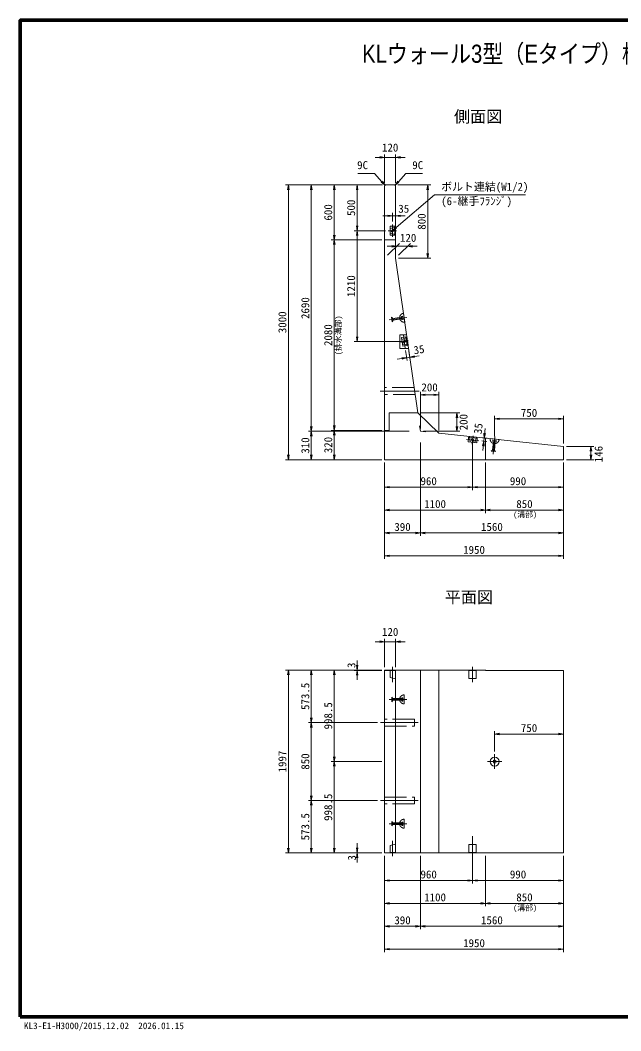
# Model space of a CAD drawing. Units: millimetres at full size, sheet at 1:40. Extents: x 108088 to 123888, y 10657 to 21690.
# Drawn here: x 108088 to 114638, y 10657 to 21690 of the extents above; entities that cross this region are included whole.
import ezdxf
from ezdxf.enums import TextEntityAlignment as Align

# ---------------------------------------------------------------- set-up
doc = ezdxf.new("R2010")
doc.units = ezdxf.units.MM
doc.header["$LTSCALE"] = 40
doc.linetypes.add('CHAIN', pattern=[18.5, 12, -1.5, 3.5, -1.5])
doc.linetypes.add('DASHED', pattern=[7.5, 6, -1.5])
for name, color, linetype, lineweight in [('01図枠', 1, 'Continuous', 70), ('中心', 6, 'CHAIN', 9), ('外形線', 7, 'Continuous', 13), ('寸法', 2, 'Continuous', 9), ('細線', 4, 'Continuous', 9), ('連結部', 4, 'Continuous', 13)]:
    doc.layers.add(name, color=color, linetype=linetype, lineweight=lineweight)
doc.layers.add('文字', color=7, linetype='Continuous')
doc.styles.add('ＭＳ ゴシック', font='')
doc.styles.add('ＭＳ Ｐゴシック', font='')
doc.styles.get('ＭＳ ゴシック').set_extended_font_data('MS Gothic')
doc.styles.get('ＭＳ Ｐゴシック').set_extended_font_data('MS PGothic')

# ---------------------------------------------------------------- blocks, each defined once
blk = doc.blocks.new('open_arrow')
at = {"color": 0, "linetype": 'Continuous', "lineweight": -2}
blk.add_lwpolyline([(7.5, 1.25), (0, 0), (7.5, -1.25)], dxfattribs=at)

msp = doc.modelspace()

# ---------------------------------------------------------------- linework, layer by layer
at = {"layer": '01図枠'}
msp.add_lwpolyline([(108087.54, 10809.99), (123887.54, 10809.99), (123887.54, 21689.99), (108087.54, 21689.99)], close=True, dxfattribs=at)
at = {"layer": '中心'}
for p, q in [((112147.61, 19323.25), (112147.61, 19460.25)), ((112102.61, 19391.75), (112192.61, 19391.75)), ((112305.16, 18445.99), (112112.12, 18418.41)), ((112286.94, 18113.94), (112267.56, 18249.56)), ((112232.7, 18175.39), (112321.8, 18188.11)), ((112440.26, 17641.75), (112012.61, 17641.75)), ((113090.73, 17099.38), (112954.48, 17113.73)), ((113017.89, 17061.8), (113027.32, 17151.31)), ((113265.75, 17146.32), (113245.33, 16952.39)), ((112147.61, 14463.76), (112147.61, 14628.76)), ((113022.61, 14463.76), (113022.61, 14628.76)), ((112305.46, 14274.76), (112110.46, 14274.76)), ((112017.61, 14021.26), (112427.61, 14021.26)), ((113341.61, 13596.26), (113183.61, 13596.26)), ((113262.61, 13675.26), (113262.61, 13517.26)), ((112017.61, 13171.26), (112427.61, 13171.26)), ((112305.46, 12917.76), (112110.46, 12917.76)), ((112147.61, 12728.76), (112147.61, 12563.76)), ((113022.61, 12728.76), (113022.61, 12563.76))]:
    msp.add_line(p, q, dxfattribs=at)
at = {"layer": '外形線'}
for p, q in [((112071.61, 19891.75), (112062.61, 19882.75)), ((112062.61, 19882.75), (112062.61, 16891.75)), ((112173.61, 19891.75), (112182.61, 19882.75)), ((112182.61, 19882.75), (112182.61, 19091.75)), ((112182.61, 19091.75), (112424.03, 17401.75)), ((112424.03, 17401.75), (112652.61, 17180.7)), ((112444.12, 17261.16), (112452.61, 17201.75)), ((112452.61, 17201.75), (112512.29, 17195.47)), ((112652.61, 17180.7), (114012.61, 17037.54)), ((114012.61, 16891.75), (114012.61, 17037.54)), ((112062.61, 16891.75), (114012.61, 16891.75)), ((112062.61, 14594.76), (113162.61, 14594.76)), ((112062.61, 14594.76), (112062.61, 12597.76)), ((112182.61, 14594.76), (112182.61, 12597.76)), ((113165.61, 14591.76), (113162.61, 14594.76)), ((113165.61, 14591.76), (114012.61, 14591.76)), ((114012.61, 12600.76), (114012.61, 14591.76)), ((112062.61, 12597.76), (113162.61, 12597.76)), ((113162.61, 12597.76), (113165.61, 12600.76)), ((113165.61, 12600.76), (114012.61, 12600.76))]:
    msp.add_line(p, q, dxfattribs=at)
at = {"layer": '寸法'}
for p, q in [((111958.61, 20191.75), (112286.61, 20191.75)), ((112062.61, 19914.75), (112062.61, 20223.75)), ((112182.61, 19914.75), (112182.61, 20223.75)), ((112039.61, 19891.75), (110980.61, 19891.75)), ((111012.61, 16891.75), (111012.61, 19891.75)), ((112039.61, 19891.75), (111230.61, 19891.75)), ((111262.61, 17201.75), (111262.61, 19891.75)), ((112039.61, 19891.75), (111480.61, 19891.75)), ((111512.61, 19891.75), (111512.61, 19291.75)), ((112039.61, 19891.75), (111730.61, 19891.75)), ((111762.61, 19891.75), (111762.61, 19391.75)), ((112205.61, 19891.75), (112564.61, 19891.75)), ((112532.61, 19091.75), (112532.61, 19891.75)), ((112286.61, 19553.95), (112043.61, 19553.95)), ((112147.61, 19492.25), (112147.61, 19585.95)), ((112182.61, 19423.75), (112182.61, 19585.95)), ((112070.61, 19391.75), (111730.61, 19391.75)), ((112070.61, 19391.75), (111730.61, 19391.75)), ((111762.61, 19391.75), (111762.61, 18181.75)), ((112030.61, 19291.75), (111480.61, 19291.75)), ((112030.61, 19291.75), (111480.61, 19291.75)), ((111512.61, 19291.75), (111512.61, 17211.75)), ((112416.72, 19221.87), (112088.72, 19221.87)), ((112094.61, 19123.75), (112224.72, 19253.87)), ((112214.61, 19123.75), (112344.72, 19253.87)), ((112214.61, 19091.75), (112564.61, 19091.75)), ((112245.25, 18181.75), (111730.61, 18181.75)), ((112440.04, 18025.1), (112199.48, 17990.73)), ((112291.46, 18082.26), (112306.96, 17973.76)), ((112327.85, 18075.07), (112341.61, 17978.71)), ((112452.61, 17233.75), (112452.61, 17631.74)), ((112652.61, 17599.74), (112452.61, 17599.74)), ((112652.61, 17212.7), (112652.61, 17631.74)), ((112456.03, 17401.75), (112883.51, 17401.75)), ((112851.51, 17201.75), (112851.51, 17401.75)), ((113262.61, 17148.49), (113262.61, 17369.54)), ((114012.61, 17337.54), (113262.61, 17337.54)), ((114012.61, 17069.54), (114012.61, 17369.54)), ((113158.35, 17232.04), (113132.91, 16990.37)), ((112328.93, 17201.75), (111230.61, 17201.75)), ((112328.93, 17201.75), (111230.61, 17201.75)), ((111262.61, 16891.75), (111262.61, 17201.75)), ((112030.61, 17211.75), (111480.61, 17211.75)), ((112030.61, 17211.75), (111480.61, 17211.75)), ((111512.61, 16891.75), (111512.61, 17211.75)), ((112484.61, 17201.75), (112883.51, 17201.75)), ((113097.87, 17133.83), (113179.28, 17125.26)), ((112452.61, 17080.54), (112452.61, 16059.75)), ((112452.61, 17080.54), (112452.61, 16059.75)), ((113022.61, 17074.56), (113022.61, 16559.75)), ((113022.61, 17074.56), (113022.61, 16559.75)), ((113122.55, 17096.03), (113175.62, 17090.45)), ((114044.61, 17037.54), (114344.61, 17037.54)), ((114312.61, 16891.75), (114312.61, 17037.54)), ((112030.61, 16891.75), (110980.61, 16891.75)), ((112030.61, 16891.75), (111230.61, 16891.75)), ((112030.61, 16891.75), (111480.61, 16891.75)), ((114044.61, 16891.75), (114344.61, 16891.75)), ((112062.61, 16859.75), (112062.61, 15809.75)), ((112062.61, 16859.75), (112062.61, 16059.75)), ((112062.61, 16859.75), (112062.61, 16559.75)), ((112062.61, 16859.75), (112062.61, 16309.75)), ((113162.61, 16859.75), (113162.61, 16309.75)), ((113162.61, 16859.75), (113162.61, 16309.75)), ((114012.61, 16859.75), (114012.61, 15809.75)), ((114012.61, 16859.75), (114012.61, 16059.75)), ((114012.61, 16859.75), (114012.61, 16559.75)), ((114012.61, 16859.75), (114012.61, 16309.75)), ((112062.61, 16591.75), (113022.61, 16591.75)), ((114012.61, 16591.75), (113022.61, 16591.75)), ((113162.61, 16341.75), (112062.61, 16341.75)), ((114012.61, 16341.75), (113162.61, 16341.75)), ((112062.61, 16091.75), (112452.61, 16091.75)), ((112452.61, 16091.75), (114012.61, 16091.75)), ((112062.61, 15841.75), (114012.61, 15841.75)), ((111958.61, 14903.76), (112286.61, 14903.76)), ((112062.61, 14626.76), (112062.61, 14935.76)), ((112182.61, 14626.76), (112182.61, 14935.76)), ((111762.61, 14698.76), (111762.61, 14487.76)), ((112030.61, 14594.76), (110980.61, 14594.76)), ((111012.61, 14594.76), (111012.61, 12597.76)), ((112030.61, 14594.76), (111230.61, 14594.76)), ((111262.61, 14594.76), (111262.61, 14021.26)), ((112030.61, 14594.76), (111480.61, 14594.76)), ((111512.61, 14594.76), (111512.61, 13596.26)), ((112030.61, 14594.76), (111730.61, 14594.76)), ((112030.61, 14591.76), (111730.61, 14591.76)), ((111985.61, 14021.26), (111230.61, 14021.26)), ((111985.61, 14021.26), (111230.61, 14021.26)), ((111262.61, 14021.26), (111262.61, 13171.26)), ((113262.61, 13707.26), (113262.61, 13928.31)), ((114012.61, 13628.31), (114012.61, 13928.31)), ((114012.61, 13896.31), (113262.61, 13896.31)), ((112031.61, 13596.26), (111480.61, 13596.26)), ((112031.61, 13596.26), (111480.61, 13596.26)), ((111512.61, 13596.26), (111512.61, 12597.76)), ((111985.61, 13171.26), (111230.61, 13171.26)), ((111985.61, 13171.26), (111230.61, 13171.26)), ((111262.61, 13171.26), (111262.61, 12597.76)), ((111762.61, 12493.76), (111762.61, 12704.76)), ((113022.61, 12780.56), (113022.61, 12265.76)), ((113022.61, 12780.56), (113022.61, 12265.76)), ((112030.61, 12597.76), (110980.61, 12597.76)), ((112030.61, 12597.76), (111230.61, 12597.76)), ((112030.61, 12597.76), (111480.61, 12597.76)), ((112030.61, 12600.76), (111730.61, 12600.76)), ((112030.61, 12597.76), (111730.61, 12597.76)), ((112062.61, 12565.76), (112062.61, 11515.76)), ((112062.61, 12565.76), (112062.61, 11765.76)), ((112062.61, 12565.76), (112062.61, 12265.76)), ((112062.61, 12565.76), (112062.61, 12015.76)), ((112452.61, 12565.76), (112452.61, 11765.76)), ((112452.61, 12565.76), (112452.61, 11765.76)), ((113162.61, 12565.76), (113162.61, 12015.76)), ((113162.61, 12565.76), (113162.61, 12015.76)), ((114012.61, 12565.76), (114012.61, 11515.76)), ((114012.61, 12565.76), (114012.61, 11765.76)), ((114012.61, 12565.76), (114012.61, 12265.76)), ((114012.61, 12565.76), (114012.61, 12015.76)), ((112062.61, 12297.76), (113022.61, 12297.76)), ((114012.61, 12297.76), (113022.61, 12297.76)), ((113162.61, 12047.76), (112062.61, 12047.76)), ((114012.61, 12047.76), (113162.61, 12047.76)), ((112062.61, 11797.76), (112452.61, 11797.76)), ((112452.61, 11797.76), (114012.61, 11797.76)), ((112062.61, 11547.76), (114012.61, 11547.76))]:
    msp.add_line(p, q, dxfattribs=at)
at = {"layer": '寸法', "color": 3, "linetype": 'DASHED'}
for p, q in [((112145.35, 18397.93), (112138.28, 18447.46)), ((112138.28, 18447.46), (112151.95, 18434.26)), ((112247.31, 18447.88), (112151.95, 18434.26)), ((112151.95, 18434.26), (112154.78, 18414.43)), ((112250.14, 18428.06), (112154.78, 18414.43)), ((112246.19, 18455.75), (112258.07, 18457.45)), ((112251.28, 18420.11), (112246.19, 18455.75)), ((112258.07, 18457.45), (112263.16, 18421.81)), ((112268.53, 18490.31), (112282.4, 18393.19)), ((112154.78, 18414.43), (112145.35, 18397.93)), ((112263.16, 18421.81), (112251.28, 18420.11)), ((113213.83, 17121.62), (113311.39, 17111.35)), ((113241.88, 17091.52), (113243.13, 17103.45)), ((113243.13, 17103.45), (113278.94, 17099.68)), ((113223.56, 16984.85), (113239.7, 16994.88)), ((113249.78, 17090.69), (113239.7, 16994.88)), ((113239.7, 16994.88), (113259.61, 16992.78)), ((113277.68, 17087.75), (113241.88, 17091.52)), ((113269.7, 17088.59), (113259.61, 16992.78)), ((113259.61, 16992.78), (113273.31, 16979.61)), ((113278.94, 17099.68), (113277.68, 17087.75)), ((113273.31, 16979.61), (113223.56, 16984.85)), ((112140.46, 14249.78), (112140.46, 14299.81)), ((112140.46, 14299.81), (112152.13, 14284.81)), ((112152.13, 14264.78), (112140.46, 14249.78)), ((112248.46, 14284.81), (112152.13, 14284.81)), ((112152.13, 14284.81), (112152.13, 14264.78)), ((112248.46, 14264.78), (112152.13, 14264.78)), ((112248.46, 14256.76), (112248.46, 14292.76)), ((112248.46, 14292.76), (112260.46, 14292.76)), ((112260.46, 14256.76), (112248.46, 14256.76)), ((112260.46, 14292.76), (112260.46, 14256.76)), ((112275.46, 14323.81), (112275.46, 14225.71)), ((112140.46, 12892.78), (112140.46, 12942.81)), ((112140.46, 12942.81), (112152.13, 12927.81)), ((112248.46, 12927.81), (112152.13, 12927.81)), ((112152.13, 12927.81), (112152.13, 12907.78)), ((112248.46, 12899.76), (112248.46, 12935.76)), ((112248.46, 12935.76), (112260.46, 12935.76)), ((112260.46, 12935.76), (112260.46, 12899.76)), ((112275.46, 12966.81), (112275.46, 12868.71)), ((112152.13, 12907.78), (112140.46, 12892.78)), ((112248.46, 12907.78), (112152.13, 12907.78)), ((112260.46, 12899.76), (112248.46, 12899.76))]:
    msp.add_line(p, q, dxfattribs=at)
at = {"layer": '寸法'}
for points in [[(112067.08, 19887.23), (112032.9, 19926.42), (111953.13, 20017.89), (111771.38, 20017.89)], [(112178.13, 19887.23), (112212.31, 19926.42), (112292.08, 20017.89), (112473.83, 20017.89)], [(112147.61, 19391.75), (112187.23, 19425.42), (112607.01, 19782.08), (113597.61, 19782.08)]]:
    msp.add_lwpolyline(points, dxfattribs=at)
at = {"layer": '寸法', "color": 3}
msp.add_circle((113262.61, 13596.26), 18, dxfattribs=at)
at = {"layer": '寸法', "color": 3, "linetype": 'DASHED'}
for centre, start, end in [((112275.46, 18441.75), 98.1301, 278.1301), ((113262.61, 17116.49), 173.99099, 353.99099), ((112275.46, 14274.76), 90, 270), ((112275.46, 12917.76), 90, 270)]:
    msp.add_arc(centre, 49.05, start, end, dxfattribs=at)
at = {"layer": '細線'}
for p, q in [((112122.61, 19343.25), (112122.61, 19440.25)), ((112122.61, 19440.25), (112172.61, 19440.25)), ((112172.61, 19343.25), (112172.61, 19440.25)), ((112122.61, 19343.25), (112172.61, 19343.25)), ((112147.61, 19403.06), (112136.29, 19391.75)), ((112158.92, 19391.75), (112147.61, 19380.44)), ((112062.61, 19291.75), (112182.61, 19291.75)), ((112226.89, 18256.75), (112301.89, 18256.75)), ((112226.89, 18106.75), (112226.89, 18256.75)), ((112245.64, 18226.23), (112295.14, 18233.3)), ((112259.36, 18130.2), (112245.64, 18226.23)), ((112308.86, 18137.27), (112295.14, 18233.3)), ((112226.89, 18106.75), (112323.32, 18106.75)), ((112259.36, 18130.2), (112308.86, 18137.27)), ((112275.65, 18192.95), (112266.05, 18180.15)), ((112288.45, 18183.35), (112278.85, 18170.55)), ((112112.61, 17401.75), (112112.61, 17211.75)), ((112424.03, 17401.75), (112112.61, 17401.75)), ((112062.61, 17211.75), (112112.61, 17211.75)), ((112971.76, 17086.77), (112976.99, 17136.5)), ((113073.46, 17126.34), (112976.99, 17136.5)), ((113011.35, 17107.74), (113021.42, 17095.3)), ((113023.79, 17117.81), (113033.86, 17105.37)), ((113068.22, 17076.62), (113073.46, 17126.34)), ((113162.61, 16891.75), (113162.61, 17127.01)), ((113068.22, 17076.62), (112971.76, 17086.77)), ((112452.61, 14594.76), (112452.61, 12597.76)), ((112652.61, 14594.76), (112652.61, 12597.76)), ((113062.61, 14588.76), (112982.61, 14588.76)), ((112982.61, 14503.76), (112982.61, 14588.76)), ((113062.61, 14503.76), (113062.61, 14588.76)), ((113062.61, 14503.76), (112982.61, 14503.76)), ((113062.61, 12688.76), (112982.61, 12688.76)), ((112982.61, 12688.76), (112982.61, 12603.76)), ((113062.61, 12688.76), (113062.61, 12603.76)), ((113062.61, 12603.76), (112982.61, 12603.76))]:
    msp.add_line(p, q, dxfattribs=at)
at = {"layer": '細線', "linetype": 'DASHED'}
for p, q in [((112182.61, 19431.75), (112122.61, 19416.75)), ((112182.61, 19351.75), (112182.61, 19431.75)), ((112122.61, 19366.75), (112182.61, 19351.75)), ((112306.24, 18226.3), (112248.97, 18202.96)), ((112317.56, 18147.1), (112306.24, 18226.3)), ((112256.04, 18153.46), (112317.56, 18147.1)), ((112384.39, 17679.25), (112062.61, 17679.25)), ((112395.11, 17604.25), (112062.61, 17604.25)), ((112986.49, 17145.55), (112995.13, 17084.31)), ((113066.05, 17137.18), (112986.49, 17145.55)), ((113044.85, 17079.08), (113066.05, 17137.18)), ((112062.61, 14591.76), (112182.61, 14591.76)), ((112122.61, 14588.76), (112122.61, 14512.76)), ((112122.61, 14588.76), (112182.61, 14588.76)), ((112182.61, 14588.76), (112182.61, 14497.76)), ((112122.61, 14512.76), (112182.61, 14497.76)), ((112122.61, 12679.76), (112182.61, 12694.76)), ((112182.61, 12603.76), (112182.61, 12694.76)), ((112062.61, 12600.76), (112182.61, 12600.76)), ((112122.61, 12603.76), (112122.61, 12679.76)), ((112122.61, 12603.76), (112182.61, 12603.76))]:
    msp.add_line(p, q, dxfattribs=at)
for points in [[(112062.61, 13983.76), (112389.75, 13983.76), (112389.75, 14058.76), (112062.61, 14058.76)], [(112062.61, 13208.76), (112389.75, 13208.76), (112389.75, 13133.76), (112062.61, 13133.76)]]:
    msp.add_lwpolyline(points, close=True, dxfattribs=at)
at = {"layer": '細線'}
for centre, start, end in [((112141.95, 19386.09), 135, 315), ((112153.26, 19397.41), 315, 135), ((112272.45, 18175.35), 143.1301, 323.1301), ((112282.05, 18188.15), 323.1301, 143.1301), ((113017.57, 17112.77), 38.99099, 218.99099), ((113027.64, 17100.34), 218.99099, 38.99099)]:
    msp.add_arc(centre, 8, start, end, dxfattribs=at)
at = {"layer": '連結部', "color": 7}
msp.add_line((112071.61, 19891.75), (112173.61, 19891.75), dxfattribs=at)
at = {"layer": '連結部', "color": 3}
msp.add_circle((113262.61, 13596.26), 49, dxfattribs=at)

# ---------------------------------------------------------------- block references
at = {"layer": '寸法', "xscale": 6.93, "yscale": 6.93}
for p, rotation in [((112062.61, 20191.75), 180), ((111012.61, 19891.75), 270), ((111262.61, 19891.75), 270), ((111512.61, 19891.75), 270), ((111762.61, 19891.75), 270), ((112067.08, 19887.23), 131.1), ((112178.13, 19887.23), 48.9), ((112532.61, 19891.75), 270), ((112147.61, 19553.95), 180), ((111762.61, 19391.75), 90), ((112147.61, 19391.75), 40.4), ((111512.61, 19291.75), 90), ((111762.61, 19391.75), 270), ((111512.61, 19291.75), 270), ((112192.72, 19221.87), 180), ((112532.61, 19091.75), 90), ((111762.61, 18181.75), 90), ((112302.44, 18005.44), 188.1), ((112337.09, 18010.39), 8.1), ((112652.61, 17599.74), 180), ((112851.51, 17401.75), 270), ((114012.61, 17337.54), 180), ((111262.61, 17201.75), 90), ((111512.61, 17211.75), 90), ((112851.51, 17201.75), 90), ((111262.61, 17201.75), 270), ((111512.61, 17211.75), 270), ((113147.46, 17128.61), 84), ((113143.79, 17093.8), 264), ((114312.61, 17037.54), 270), ((111012.61, 16891.75), 90), ((111262.61, 16891.75), 90), ((111512.61, 16891.75), 90), ((114312.61, 16891.75), 90), ((113022.61, 16591.75), 180), ((114012.61, 16591.75), 180), ((113162.61, 16341.75), 180), ((114012.61, 16341.75), 180), ((112452.61, 16091.75), 180), ((114012.61, 16091.75), 180), ((114012.61, 15841.75), 180), ((112062.61, 14903.76), 180), ((111012.61, 14594.76), 270), ((111262.61, 14594.76), 270), ((111512.61, 14594.76), 270), ((111762.61, 14594.76), 90), ((111762.61, 14591.76), 270), ((111262.61, 14021.26), 90), ((111262.61, 14021.26), 270), ((114012.61, 13896.31), 180), ((111512.61, 13596.26), 90), ((111512.61, 13596.26), 270), ((111262.61, 13171.26), 90), ((111262.61, 13171.26), 270), ((111012.61, 12597.76), 90), ((111262.61, 12597.76), 90), ((111512.61, 12597.76), 90), ((111762.61, 12600.76), 90), ((111762.61, 12597.76), 270), ((113022.61, 12297.76), 180), ((114012.61, 12297.76), 180), ((113162.61, 12047.76), 180), ((114012.61, 12047.76), 180), ((112452.61, 11797.76), 180), ((114012.61, 11797.76), 180), ((114012.61, 11547.76), 180)]:
    msp.add_blockref('open_arrow', p, dxfattribs=dict(at, rotation=rotation))
for p in [(112182.61, 20191.75), (112182.61, 19553.95), (112312.72, 19221.87), (112452.61, 17599.74), (113262.61, 17337.54), (112062.61, 16591.75), (113022.61, 16591.75), (112062.61, 16341.75), (113162.61, 16341.75), (112062.61, 16091.75), (112452.61, 16091.75), (112062.61, 15841.75), (112182.61, 14903.76), (113262.61, 13896.31), (112062.61, 12297.76), (113022.61, 12297.76), (112062.61, 12047.76), (113162.61, 12047.76), (112062.61, 11797.76), (112452.61, 11797.76), (112062.61, 11547.76)]:
    msp.add_blockref('open_arrow', p, dxfattribs=at)

# ---------------------------------------------------------------- texts
at = {"layer": '寸法', "style": 'ＭＳ ゴシック'}
for s, p in [('120', (112122.61, 20299.75)), ('35', (112271.1, 19631.89)), ('120', (112318.96, 19314.51)), ('200', (112552.61, 17681.71)), ('750', (113637.61, 17403.54)), ('960', (112542.61, 16657.75)), ('990', (113517.61, 16657.75)), ('1100', (112612.61, 16407.75)), ('850', (113587.61, 16407.75)), ('390', (112257.61, 16157.75)), ('1560', (113232.61, 16157.75)), ('1950', (113037.61, 15907.75)), ('120', (112122.61, 15011.76)), ('750', (113637.61, 13962.31)), ('960', (112542.61, 12363.76)), ('990', (113517.61, 12363.76)), ('1100', (112612.61, 12113.76)), ('850', (113587.61, 12113.76)), ('390', (112257.61, 11863.76)), ('1560', (113232.61, 11863.76)), ('1950', (113037.61, 11613.76))]:
    msp.add_text(s, height=87.35, dxfattribs=at).set_placement(p, align=Align.MIDDLE_CENTER)
msp.add_text('9C', height=87.35, dxfattribs=at).set_placement((111881.13, 20037.89), align=Align.BOTTOM_RIGHT)
for s, p in [('9C', (112364.08, 20037.89)), ('ボルト連結(W1/2)', (112679.01, 19802.08))]:
    msp.add_text(s, height=87.35, dxfattribs=at).set_placement(p, align=Align.BOTTOM_LEFT)
at = {"layer": '寸法', "color": 3, "style": 'ＭＳ ゴシック'}
msp.add_text('(6-継手ﾌﾗﾝｼﾞ)', height=87.35, dxfattribs=at).set_placement((112679.01, 19758.47), align=Align.TOP_LEFT)
at = {"layer": '寸法', "style": 'ＭＳ ゴシック'}
for s, rotation, p in [('600', 90, (111446.61, 19591.75)), ('500', 90, (111696.61, 19641.75)), ('800', 90, (112466.61, 19491.75)), ('1210', 90, (111696.61, 18786.75)), ('2690', 90, (111196.61, 18546.75)), ('3000', 90, (110946.61, 18391.75)), ('2080', 90, (111446.61, 18251.75)), ('35', 8.13, (112437.04, 18094.29)), ('200', 90, (112922.82, 17301.75)), ('35', 83.991, (113083.27, 17231.43)), ('310', 90, (111196.61, 17046.75)), ('320', 90, (111446.61, 17051.75)), ('146', 90, (114396.05, 16953.05)), ('3', 90, (111699.79, 14647.2)), ('573.5', 90, (111196.61, 14308.01)), ('998.5', 90, (111446.61, 14095.51)), ('1997', 90, (110946.61, 13596.26)), ('850', 90, (111196.61, 13596.26)), ('998.5', 90, (111446.61, 13097.01)), ('573.5', 90, (111196.61, 12884.51)), ('3', 90, (111705.07, 12545.31))]:
    msp.add_text(s, height=87.35, rotation=rotation, dxfattribs=at).set_placement(p, align=Align.MIDDLE_CENTER)
at = {"layer": '寸法', "color": 3, "style": 'ＭＳ ゴシック'}
msp.add_text('(排水溝部)', height=61.71, rotation=90, dxfattribs=at).set_placement((111607.24, 18032.41), align=Align.BOTTOM_LEFT)
for p in [(113464.42, 16244.18), (113464.42, 11950.19)]:
    msp.add_text('(溝部)', height=61.71, dxfattribs=at).set_placement(p, align=Align.BOTTOM_LEFT)
at = {"layer": '文字', "style": 'ＭＳ Ｐゴシック', "width": 0.85}
msp.add_text(' KLウォール3型（Eタイプ）標準部構造図\u3000\u3000\u3000\u3000\u3000\u3000\u3000\u3000\u3000\u3000\u3000\u3000\u3000\u3000 \u3000\u3000\u3000\u3000', height=197.9, dxfattribs=at).set_placement((115987.54, 21165.77), align=Align.BOTTOM_CENTER)
at = {"layer": '文字', "style": 'ＭＳ Ｐゴシック'}
for s, p in [(' 側面図 ', (113081.98, 20535.14)), (' 平面図 ', (112981.98, 15288.15))]:
    msp.add_text(s, height=128.7, dxfattribs=at).set_placement(p, align=Align.BOTTOM_CENTER)
at = {"layer": '文字', "style": 'ＭＳ ゴシック'}
msp.add_text('KL3-E1-H3000/2015.12.02  2026.01.15', height=73.31, dxfattribs=at).set_placement((108127.74, 10652.54), align=Align.BOTTOM_LEFT)

doc.saveas('drawing.dxf')
